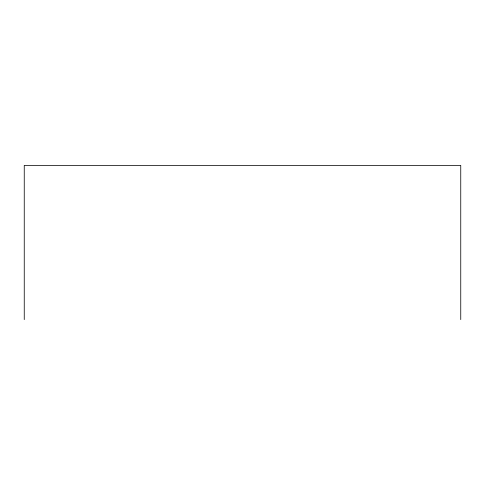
<?xml version="1.0" encoding="UTF-8"?>
<svg xmlns="http://www.w3.org/2000/svg" width="485" height="485" viewBox="0 0 485 485"><rect width="100%" height="100%" fill="white"/><g stroke="black" fill="none" stroke-linecap="round" stroke-linejoin="round"><path stroke-width="0.73" d="M460.75 319.597L460.75 165.403L24.25 165.403L24.25 319.597"/></g></svg>
